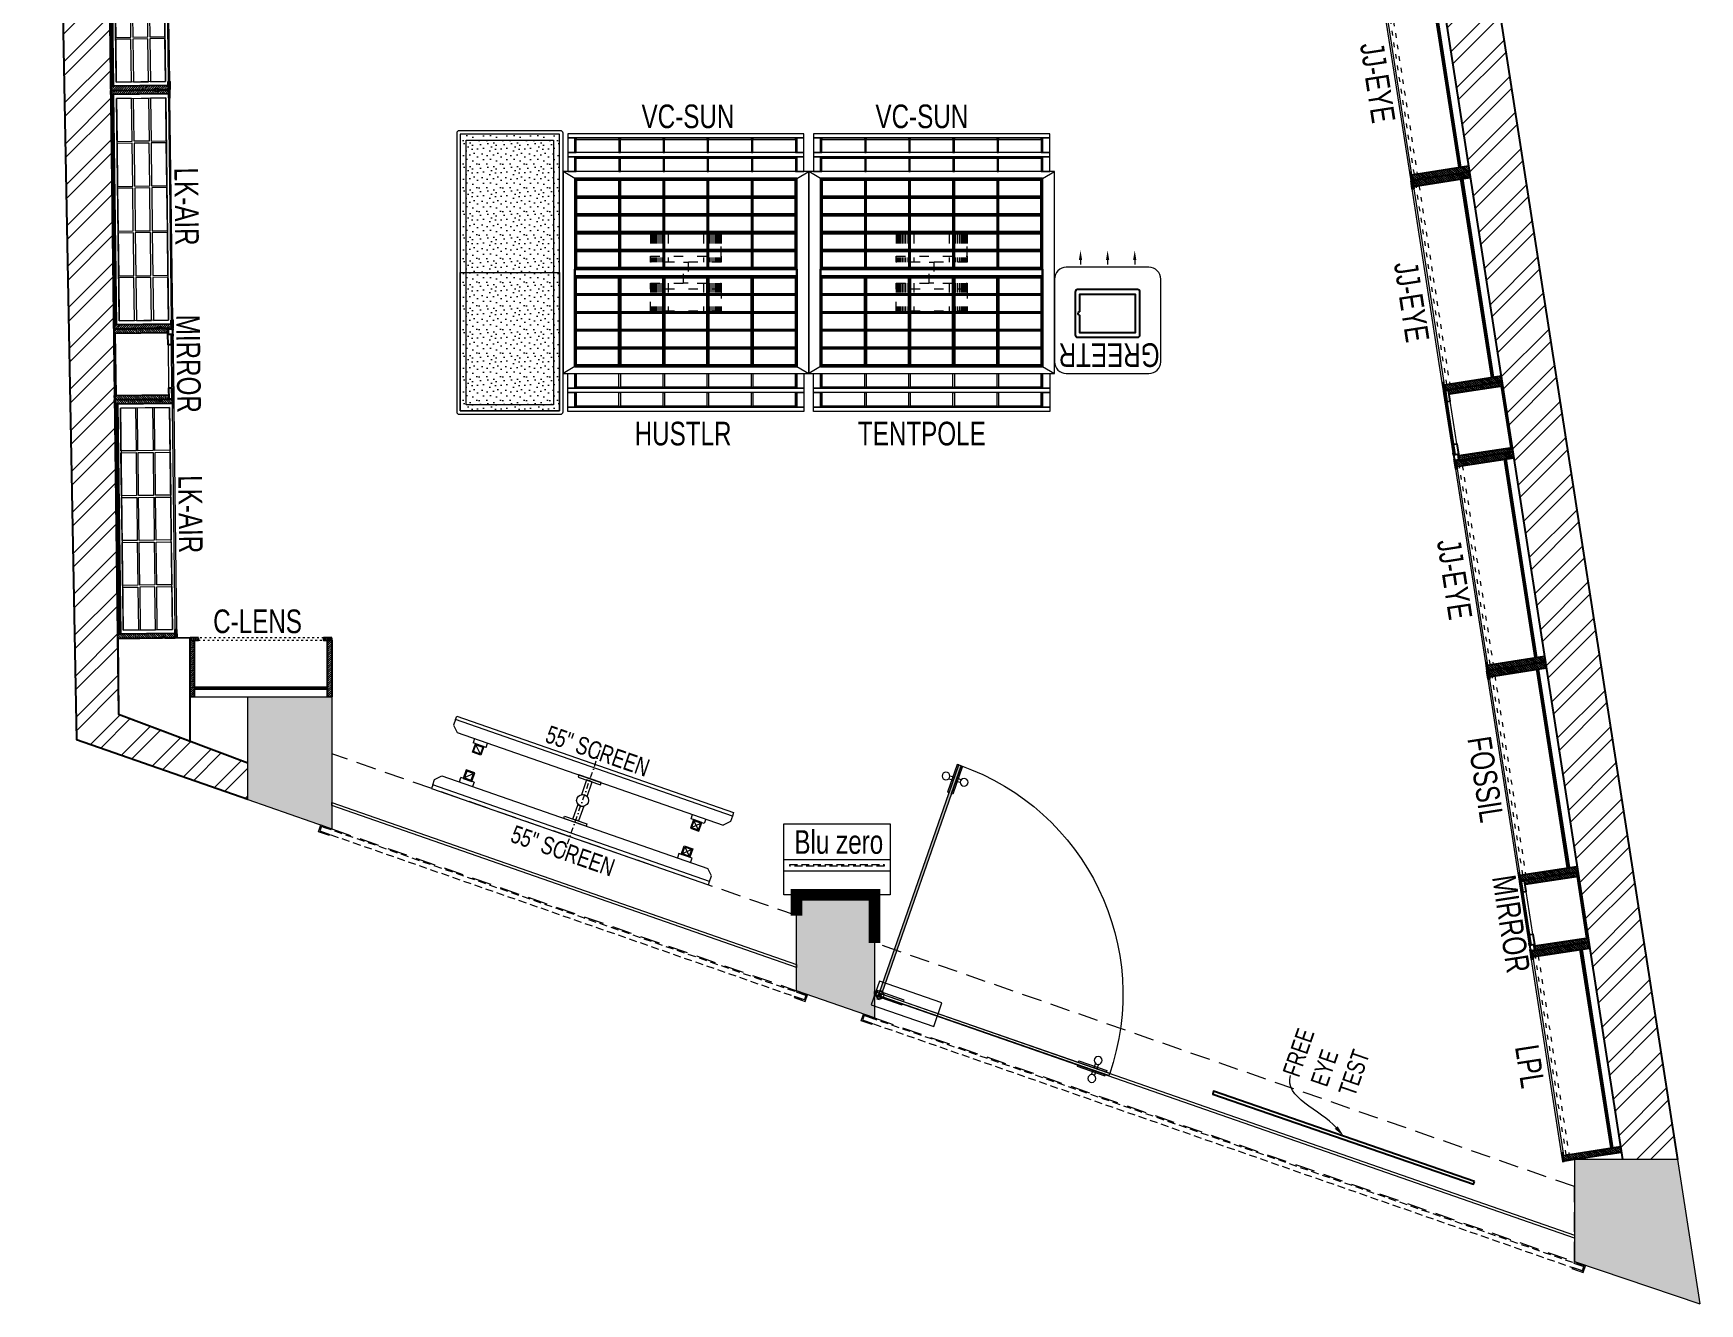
# Model space of a CAD drawing. Header units: feet. Extents: x 8707029 to 8714082, y -5938855 to -5926754.
# Drawn here: x 8707029 to 8714082, y -5938855 to -5933479 of the extents above; entities that cross this region are included whole.
import ezdxf
from ezdxf import colors
from ezdxf.entities.mleader import LeaderData, LeaderLine
from ezdxf.math import Vec2, Vec3

# ---------------------------------------------------------------- set-up
doc = ezdxf.new("R2010")
doc.units = ezdxf.units.FT
doc.header["$LTSCALE"] = 33
doc.header["$MEASUREMENT"] = 0
for name, pattern in [('ACAD_ISO03W100', [30, 12, -18]), ('D10_DASHED', [0.75, 0.5, -0.25]), ('DASHDOT2', [0.5, 0.25, -0.125, 0, -0.125]), ('HIDDEN', [9.525, 6.35, -3.175]), ('HIDDEN2', [4.7625, 3.175, -1.5875]), ('HIDDENX2', [0.75, 0.5, -0.25])]:
    doc.linetypes.add(name, pattern=pattern)
for name, color, linetype, lineweight in [('A-COL', 243, 'Continuous', 9), ('A-Glazing', 4, 'Continuous', 20), ('A-shutter', 8, 'Continuous', 18), ('beam', 90, 'Continuous', 9), ('column hatch', 5, 'Continuous', 0), ('Glazing', 141, 'Continuous', 15), ('HIDDEN LINE', 177, 'Continuous', 0), ('LENS-DIM', 252, 'Continuous', 5), ('LENS-FURNITURE', 13, 'Continuous', 9), ('LENS-HATCH', 251, 'Continuous', 5), ('LENS-PARTITION', 21, 'Continuous', 25), ('LENS-TEXT', 31, 'Continuous', 5), ('LENS_TEXT', 31, 'Continuous', 5), ('LK-EQPMT', 3, 'Continuous', 18), ('LK-FF&E FLOOR', 1, 'Continuous', 9), ('LK-FF&E WALL', 1, 'Continuous', 9), ('LK-IT', 3, 'Continuous', 18), ('LK-MIRROR', 133, 'Continuous', 13), ('LN-ELEVATION-1', 81, 'Continuous', 25), ('LN-ELEVATION-2', 103, 'Continuous', 20), ('LN-ELEVATION-3', 125, 'Continuous', 18), ('LN-ELEVATION-4', 145, 'Continuous', 13), ('LN-ELEVATION-5', 167, 'Continuous', 5), ('LN-HATCH', 251, 'Continuous', 0), ('PLANO-TXT', 252, 'Continuous', 5), ('rolling shutter', 1, 'Continuous', 5)]:
    doc.layers.add(name, color=color, linetype=linetype, lineweight=lineweight)
doc.layers.add('A-WALL', color=1, linetype='Continuous')
doc.styles.add('LK TXT', font='GILC____.TTF', dxfattribs={"height": 100})
doc.styles.get("Standard").update_dxf_attribs({"font": 'GILC____.TTF'})
pattern_1 = [(45, (7858558.917, 3503823.203), (-4.4901280605, 4.4901280605), [])]
pattern_2 = [(45, (3990327.2935, 1709214.6916), (-4.4901280605, 4.4901280605), [])]
pattern_3 = [(225, (-9876981.5, 5276021.07), (88.2999593, -88.2999593), []), (225, (-9877040.37, 5276021.07), (88.2999593, -88.2999593), [])]
pattern_4 = [(45, (4208834.247, 1706614.74), (-4.4901280605, 4.4901280605), [])]
pattern_5 = [(45, (4209134.247, 1706614.74), (-4.4901280605, 4.4901280605), [])]

# ---------------------------------------------------------------- blocks, each defined once
blk = doc.blocks.new('2 seater bench')
at = {"layer": 'LENS-HATCH', "lineweight": 0}
h = blk.add_hatch(dxfattribs=at)
h.set_pattern_fill('STIP1', color=177, scale=100, angle=270, pattern_type=2)
h.set_pattern_definition([(270, (6617251.08, -170421.61), (100, -2e-13), [0, -100]), (270, (6617235.08, -170433.61), (100, -2e-13), [0, -100]), (270, (6617211.08, -170428.61), (100, -2e-13), [0, -100]), (270, (6617188.08, -170463.61), (100, -2e-13), [0, -100]), (270, (6617224.08, -170460.61), (100, -2e-13), [0, -100]), (270, (6617248.08, -170487.61), (100, -2e-13), [0, -100]), (270, (6617255.08, -170452.61), (100, -2e-13), [0, -100]), (270, (6617214.08, -170494.61), (100, -2e-13), [0, -100]), (270, (6617182.08, -170489.61), (100, -2e-13), [0, -100]), (270, (6617167.08, -170415.61), (100, -2e-13), [0, -100]), (270, (6617187.08, -170433.61), (100, -2e-13), [0, -100]), (270, (6617168.08, -170447.61), (100, -2e-13), [0, -100]), (270, (6617232.08, -170508.61), (100, -2e-13), [0, -100]), (270, (6617207.08, -170476.61), (100, -2e-13), [0, -100]), (270, (6617240.08, -170468.61), (100, -2e-13), [0, -100]), (270, (6617231.08, -170485.61), (100, -2e-13), [0, -100]), (270, (6617204.08, -170449.61), (100, -2e-13), [0, -100]), (270, (6617258.08, -170477.61), (100, -2e-13), [0, -100]), (270, (6617199.08, -170508.61), (100, -2e-13), [0, -100]), (270, (6617169.08, -170505.61), (100, -2e-13), [0, -100])])
h.paths.add_polyline_path([(585, 210), (0, 210), (0, -210), (585, -210)])
h.paths.add_polyline_path([(0, 245), (0, -210)])
h.paths.add_polyline_path([(-585, 210), (0, 210), (0, -210), (-585, -210)])
at = {"layer": 'LN-ELEVATION-2', "ltscale": 0.5}
for points in [[(-585, 210), (0, 210), (0, -210), (-585, -210)], [(585, 210), (0, 210), (0, -210), (585, -210)]]:
    blk.add_lwpolyline(points, close=True, dxfattribs=at)
at = {"layer": 'LN-ELEVATION-5', "ltscale": 0.5}
blk.add_lwpolyline([(590, 225), (-590, 225, 0.414214), (-600, 215), (-600, -215, 0.414214), (-590, -225), (590, -225, 0.414214), (600, -215), (600, 215, 0.414214)], format="xyb", close=True, dxfattribs=at)
blk.add_lwpolyline([(585, 210), (-585, 210), (-585, -210), (585, -210)], close=True, dxfattribs=at)
at = {"layer": 'LN-ELEVATION-5', "linetype": 'HIDDEN2', "ltscale": 11}
blk.add_lwpolyline([(-560, 185), (560, 185), (560, -185), (-560, -185)], close=True, dxfattribs=at)
blk = doc.blocks.new('VC HD 1010')
at = {"layer": 'LN-HATCH', "ltscale": 0.5}
h = blk.add_hatch(dxfattribs=at)
h.set_pattern_fill('ANSI31', color=256, scale=2)
h.set_pattern_definition([(45, (3761554.586, 1795022.936), (-4.490128061, 4.490128061), [])])
h.paths.add_polyline_path([(-505.2, 24), (-505.2, -166), (-499.2, -166), (-499.2, -176), (-505.2, -176), (-505.2, -220), (-487.2, -220), (-487.2, 24)])
h = blk.add_hatch(dxfattribs=at)
h.set_pattern_fill('ANSI31', color=256, scale=2)
h.set_pattern_definition(pattern_1)
h.paths.add_polyline_path([(504.8, 24), (504.8, -166), (498.8, -166), (498.8, -176), (504.8, -176), (504.8, -220), (486.8, -220), (486.8, 24)])
h = blk.add_hatch(dxfattribs=at)
h.set_pattern_fill('ANSI31', color=256, scale=2)
h.set_pattern_definition([(45, (7858741.917, 3503823.203), (-4.4901280605, 4.4901280605), [])])
h.paths.add_polyline_path([(-470.2, -220), (-470.2, -226), (-505.2, -226), (-505.2, -220)])
h = blk.add_hatch(dxfattribs=at)
h.set_pattern_fill('ANSI31', color=256, scale=2)
h.set_pattern_definition(pattern_1)
h.paths.add_polyline_path([(476.8, -220), (476.8, -226), (511.8, -226), (511.8, -220)])
at = {"layer": 'LN-ELEVATION-1', "ltscale": 0.5}
for points in [[(-505.2, 24), (-505.2, -166), (-499.2, -166), (-499.2, -176), (-505.2, -176), (-505.2, -220), (-487.2, -220), (-487.2, 24)], [(486.8, 12), (-487.2, 12), (-487.2, 18), (486.8, 18)], [(504.8, 24), (504.8, -166), (498.8, -166), (498.8, -176), (504.8, -176), (504.8, -220), (486.8, -220), (486.8, 24)], [(-470.2, -220), (-470.2, -226), (-505.2, -226), (-505.2, -220)], [(469.8, -220), (469.8, -226), (504.8, -226), (504.8, -220)]]:
    blk.add_lwpolyline(points, close=True, dxfattribs=at)
at = {"layer": 'LN-ELEVATION-2', "ltscale": 0.5}
blk.add_lwpolyline([(470.2, 0), (-470.2, 0), (-470.2, -208), (470.2, -208)], close=True, dxfattribs=at)
at = {"layer": 'LN-ELEVATION-3', "ltscale": 0.5}
for p, q in [((-487.2, 24), (486.8, 24)), ((-470.2, -220), (469.8, -220)), ((469.8, -226), (-470.2, -226))]:
    blk.add_line(p, q, dxfattribs=at)
for points in [[(-470.2, 0), (-288.5, 0), (-288.5, -64), (-470.2, -64)], [(-280.5, 0), (-98.8, 0), (-98.8, -64), (-280.5, -64)], [(-90.8, 0), (90.8, 0), (90.8, -64), (-90.8, -64)], [(98.8, 0), (280.5, 0), (280.5, -64), (98.8, -64)], [(288.5, 0), (470.2, 0), (470.2, -64), (288.5, -64)], [(-470.2, -136), (-288.5, -136), (-288.5, -72), (-470.2, -72)], [(-280.5, -72), (-98.8, -72), (-98.8, -136), (-280.5, -136)], [(-90.8, -72), (90.8, -72), (90.8, -136), (-90.8, -136)], [(98.8, -72), (280.5, -72), (280.5, -136), (98.8, -136)], [(288.5, -72), (470.2, -72), (470.2, -136), (288.5, -136)], [(-470.2, -144), (-288.5, -144), (-288.5, -208), (-470.2, -208)], [(-280.5, -144), (-98.8, -144), (-98.8, -208), (-280.5, -208)], [(-90.8, -144), (90.8, -144), (90.8, -208), (-90.8, -208)], [(98.8, -144), (280.5, -144), (280.5, -208), (98.8, -208)], [(288.5, -144), (470.2, -144), (470.2, -208), (288.5, -208)]]:
    blk.add_lwpolyline(points, close=True, dxfattribs=at)
blk = doc.blocks.new('CLENS 600')
at = {"layer": 'LN-HATCH', "ltscale": 0.5}
h = blk.add_hatch(dxfattribs=at)
h.set_pattern_fill('ANSI31', color=256, scale=2)
h.set_pattern_definition(pattern_2)
h.paths.add_polyline_path([(-600, 0), (-582, 0), (-582, -240), (-600, -240)])
h = blk.add_hatch(dxfattribs=at)
h.set_pattern_fill('ANSI31', color=256, scale=2)
h.set_pattern_definition([(45, (3975657.573, 1709214.6916), (-4.490128061, 4.490128061), [])])
h.paths.add_polyline_path([(-18, 0), (0, 0), (0, -240), (-18, -240)])
h = blk.add_hatch(dxfattribs=at)
h.set_pattern_fill('ANSI31', color=256, scale=2)
h.set_pattern_definition([(45, (3990252.2935, 1709214.6916), (-4.4901280605, 4.4901280605), [])])
h.paths.add_polyline_path([(-582, -40), (-18, -40), (-18, -34), (-582, -34)])
h = blk.add_hatch(dxfattribs=at)
h.set_pattern_fill('ANSI31', color=256, scale=2)
h.set_pattern_definition(pattern_2)
h.paths.add_polyline_path([(-600, -250), (-565, -250), (-565, -240), (-600, -240)])
h = blk.add_hatch(dxfattribs=at)
h.set_pattern_fill('ANSI31', color=256, scale=2)
h.set_pattern_definition([(45, (3990177.2935, 1709214.6916), (-4.4901280605, 4.4901280605), [])])
h.paths.add_polyline_path([(-35, -250), (0, -250), (0, -240), (-35, -240)])
at = {"layer": 'HIDDEN LINE', "linetype": 'ACAD_ISO03W100', "ltscale": 0.02}
for p, q in [((-35, -240), (-565, -240)), ((-565, -250), (-35, -250))]:
    blk.add_line(p, q, dxfattribs=at)
at = {"layer": 'LN-ELEVATION-1', "ltscale": 0.5}
for points in [[(-600, 0), (-582, 0), (-582, -240), (-600, -240)], [(-18, 0), (0, 0), (0, -240), (-18, -240)], [(-582, -40), (-18, -40), (-18, -34), (-582, -34)], [(-600, -250), (-565, -250), (-565, -240), (-600, -240)], [(-35, -250), (0, -250), (0, -240), (-35, -240)]]:
    blk.add_lwpolyline(points, close=True, dxfattribs=at)
at = {"layer": 'LN-ELEVATION-4'}
blk.add_line((-18, 0), (-582, 0), dxfattribs=at)
blk = doc.blocks.new('*U42')
at = {"layer": 'A-shutter', "color": 5, "ltscale": 10}
for points in [[(41038450.5, -1561539.2), (41038450.5, -1561544.2), (41038405.5, -1561544.2), (41038405.5, -1561564.2), (41038450.5, -1561564.2), (41038450.5, -1561569.2), (41038400.5, -1561569.2), (41038400.5, -1561539.2)], [(41040533, -1561539.2), (41040533, -1561544.2), (41040578, -1561544.2), (41040578, -1561564.2), (41040533, -1561564.2), (41040533, -1561569.2), (41040583, -1561569.2), (41040583, -1561539.2)]]:
    blk.add_lwpolyline(points, close=True, dxfattribs=at)
at = {"layer": 'A-shutter', "color": 5, "linetype": 'HIDDENX2', "ltscale": 2}
blk.add_lwpolyline([(41038405.5, -1561544.2), (41038405.5, -1561564.2), (41040578, -1561564.2), (41040578, -1561544.2)], close=True, dxfattribs=at)
blk = doc.blocks.new('*U43')
at = {"layer": 'A-shutter', "color": 5, "ltscale": 10}
for points in [[(41038450.5, -1561539.2), (41038450.5, -1561544.2), (41038405.5, -1561544.2), (41038405.5, -1561564.2), (41038450.5, -1561564.2), (41038450.5, -1561569.2), (41038400.5, -1561569.2), (41038400.5, -1561539.2)], [(41041587, -1561539.2), (41041587, -1561544.2), (41041632, -1561544.2), (41041632, -1561564.2), (41041587, -1561564.2), (41041587, -1561569.2), (41041637, -1561569.2), (41041637, -1561539.2)]]:
    blk.add_lwpolyline(points, close=True, dxfattribs=at)
at = {"layer": 'A-shutter', "color": 5, "linetype": 'HIDDENX2', "ltscale": 2}
blk.add_lwpolyline([(41038405.5, -1561544.2), (41038405.5, -1561564.2), (41041632, -1561564.2), (41041632, -1561544.2)], close=True, dxfattribs=at)
blk = doc.blocks.new('A$C5bd2d32c')
at = {"layer": 'column hatch'}
h = blk.add_hatch(color=8, dxfattribs=at)
h.dxf.hatch_style = 1
h.paths.add_polyline_path([(5306.8, -7955.3), (4976.6, -7955.3), (4976.6, -8361.7), (5306.8, -8476)])
h.paths.add_polyline_path([(8704.7, -9075.9), (8268.8, -9075.9), (8268.8, -9507.7), (8799.1, -9685.6)])
h.paths.add_polyline_path([(3009.9, -7117.2), (2654.3, -7117.2), (2654.3, -7552.1), (3009.9, -7676)])
h.paths.add_polyline_path([(2919.7, -2944.6), (2577.8, -2944.6), (2585.5, -3434.3), (2928.8, -3434.3)])
h.paths.add_polyline_path([(5041.5, -2944.6), (4699.6, -2944.6), (4707.3, -3434.3), (5050.6, -3434.3)])
h.paths.add_polyline_path([(7746.6, -2887), (7318.5, -2953.3), (7392.3, -3430.2), (7820.4, -3363.9)])
h.paths.add_polyline_path([(7147.1, 984.7), (6757.4, 959.9), (6788, 478.3), (7221.3, 505.8)])
h.paths.add_polyline_path([(2842.1, 966.4), (2511.9, 966.4), (2511.9, 509.2), (2842.1, 509.2)])
at = {"layer": 'LN-HATCH'}
h = blk.add_hatch(dxfattribs=at)
h.set_pattern_fill('ANSI32', color=256, scale=333, angle=180)
h.set_pattern_definition(pattern_3)
h.paths.add_polyline_path([(6883.1, 2415.4), (1746.6, 2415.4), (1929.6, -7299.7), (2654.3, -7552.1), (2654.3, -7396.6), (2107.5, -7190.8), (2007.2, 788.6), (1980.9, 2185.4), (6883.1, 2185.4)])
h = blk.add_hatch(dxfattribs=at)
h.set_pattern_fill('ANSI32', color=256, scale=333, angle=180)
h.set_pattern_definition(pattern_3)
h.paths.add_polyline_path([(7820.4, -3363.9), (7593.1, -3399.1), (8472, -9075.9), (8704.7, -9075.9)])
h.paths.add_polyline_path([(7627, -2114.8), (7396.5, -2129.4), (7519.3, -2922.2), (7746.6, -2887)])
h.paths.add_polyline_path([(7115.7, -315.6), (7346.2, -300.9), (7221.3, 505.8), (6990.8, 491.1)])
at = {"layer": 'A-COL'}
for p, q in [((2654.3, -7552.1), (2654.3, -7117.2)), ((2654.3, -7117.2), (3009.9, -7117.2)), ((3009.9, -7117.2), (3009.9, -7676)), ((2654.3, -7552.1), (3009.9, -7676)), ((4976.6, -8361.7), (4976.6, -7955.3)), ((4976.6, -7955.3), (5306.8, -7955.3)), ((5306.8, -7955.3), (5306.8, -8476)), ((5306.8, -8476), (4976.6, -8361.7)), ((8704.7, -9075.9), (8268.8, -9075.9)), ((8268.8, -9075.9), (8268.8, -9507.7)), ((8704.7, -9075.9), (8799.1, -9685.6)), ((8268.8, -9507.7), (8799.1, -9685.6))]:
    blk.add_line(p, q, dxfattribs=at)
at = {"layer": 'A-Glazing'}
for points in [[(3009.9, -7563.7), (4976.6, -8249.5), (4976.6, -8262.2), (3009.9, -7576.4)], [(5306.8, -8363.7), (8269, -9395.5), (8269, -9408.2), (5306.8, -8376.4)]]:
    blk.add_lwpolyline(points, close=True, dxfattribs=at)
at = {"layer": 'A-WALL'}
for p, q in [((1746.6, 2415.4), (1929.6, -7299.7)), ((2007.2, 788.6), (2107.5, -7190.8)), ((7820.4, -3363.9), (8704.7, -9075.9)), ((7593.1, -3399.1), (8472, -9075.9)), ((2107.5, -7190.8), (2654.3, -7396.6)), ((2654.3, -7552.1), (1929.6, -7299.7))]:
    blk.add_line(p, q, dxfattribs=at)
at = {"layer": 'beam', "linetype": 'HIDDEN', "ltscale": 0.4}
for points in [[(3009.9, -7358.3), (3009.9, -7676), (4976.6, -8361), (4976.6, -8043.3)], [(5306.8, -8158.3), (5306.8, -8476), (8268.8, -9507.7), (8268.8, -9190)]]:
    blk.add_lwpolyline(points, close=True, dxfattribs=at)
at = {"layer": 'rolling shutter', "rotation": 340.7774372772758}
for name, p in [('*U42', (-38233296.4, 14978240.7)), ('*U43', (-38230999.5, 14977440.7))]:
    blk.add_blockref(name, p, dxfattribs=at)
blk = doc.blocks.new('MIRROR')
at = {"layer": 'LN-HATCH', "ltscale": 0.5}
h = blk.add_hatch(dxfattribs=at)
h.set_pattern_fill('ANSI31', color=256, scale=2)
h.set_pattern_definition([(45, (4060433.7416, 1708720.787), (-4.4901280605, 4.4901280605), [])])
h.paths.add_polyline_path([(212.9, 101.3), (230.9, 101.3), (230.9, -127.7), (212.9, -127.7)])
h.paths.add_polyline_path([(230.9, 95.3), (494.9, 95.3), (494.9, 101.3), (230.9, 101.3)])
h.paths.add_polyline_path([(512.9, 101.3), (494.9, 101.3), (494.9, -127.7), (512.9, -127.7)])
at = {"layer": 'Defpoints'}
blk.add_lwpolyline([(512.9, 101.3), (212.9, 101.3), (212.9, -148.7), (512.9, -148.7)], close=True, dxfattribs=at)
at = {"layer": 'LN-ELEVATION-1'}
for points in [[(212.9, 101.3), (230.9, 101.3), (230.9, -127.7), (212.9, -127.7)], [(230.9, 95.3), (494.9, 95.3), (494.9, 101.3), (230.9, 101.3)], [(512.9, 101.3), (494.9, 101.3), (494.9, -127.7), (512.9, -127.7)], [(259.9, -141.7), (259.9, -127.7), (214.9, -127.7), (214.9, -148.7), (223.9, -148.7), (223.9, -147.2), (216.4, -147.2), (216.4, -141.7)], [(442.9, -141.7), (442.9, -127.7), (487.9, -127.7), (487.9, -148.7), (478.9, -148.7), (478.9, -147.2), (486.4, -147.2), (486.4, -141.7)], [(504.9, -148.7), (504.9, -147.2), (509.4, -147.2), (509.4, -129.2), (487.9, -129.2), (487.9, -127.7), (510.9, -127.7), (510.9, -148.7)]]:
    blk.add_lwpolyline(points, close=True, dxfattribs=at)
at = {"layer": 'LN-ELEVATION-2'}
blk.add_lwpolyline([(259.9, -141.7), (442.9, -141.7), (442.9, -127.7), (259.9, -127.7)], close=True, dxfattribs=at)
at = {"layer": 'LN-ELEVATION-2', "color": 4, "lineweight": 0}
blk.add_lwpolyline([(216.4, -141.7), (486.4, -141.7), (486.4, -147.2), (216.4, -147.2)], close=True, dxfattribs=at)
at = {"layer": 'LN-ELEVATION-4', "ltscale": 0.5}
blk.add_line((478.9, -148.7), (223.9, -148.7), dxfattribs=at)
blk = doc.blocks.new('JJ SH 900')
at = {"layer": 'LN-HATCH', "ltscale": 0.5}
h = blk.add_hatch(dxfattribs=at)
h.set_pattern_fill('ANSI31', color=256, scale=50)
h.paths.add_polyline_path([(-911.8, 0), (-911.8, -190), (-905.8, -190), (-905.8, -200), (-911.8, -200), (-911.8, -244), (-886.8, -244), (-886.8, 0)])
h = blk.add_hatch(dxfattribs=at)
h.set_pattern_fill('ANSI31', color=256, scale=2)
h.set_pattern_definition(pattern_4)
h.paths.add_polyline_path([(-11.8, 0), (-11.8, -190), (-17.8, -190), (-17.8, -200), (-11.8, -200), (-11.8, -244), (-36.8, -244), (-36.8, 0)])
h = blk.add_hatch(dxfattribs=at)
h.set_pattern_fill('ANSI31', color=256, scale=2)
h.set_pattern_definition(pattern_5)
h.paths.add_polyline_path([(-36.8, -40), (-886.8, -40), (-886.8, -34), (-36.8, -34)])
h = blk.add_hatch(dxfattribs=at)
h.set_pattern_fill('ANSI31', color=256, scale=2)
h.set_pattern_definition(pattern_5)
h.paths.add_polyline_path([(-876.8, -244), (-876.8, -250), (-911.8, -250), (-911.8, -244)])
h = blk.add_hatch(dxfattribs=at)
h.set_pattern_fill('ANSI31', color=256, scale=2)
h.set_pattern_definition(pattern_4)
h.paths.add_polyline_path([(-46.8, -244), (-46.8, -250), (-11.8, -250), (-11.8, -244)])
at = {"layer": 'LN-ELEVATION-1', "ltscale": 0.5}
for points in [[(-911.8, 0), (-911.8, -190), (-905.8, -190), (-905.8, -200), (-911.8, -200), (-911.8, -244), (-886.8, -244), (-886.8, 0)], [(-11.8, 0), (-11.8, -190), (-17.8, -190), (-17.8, -200), (-11.8, -200), (-11.8, -244), (-36.8, -244), (-36.8, 0)], [(-36.8, -40), (-886.8, -40), (-886.8, -34), (-36.8, -34)], [(-876.8, -244), (-876.8, -250), (-911.8, -250), (-911.8, -244)], [(-46.8, -244), (-46.8, -250), (-11.8, -250), (-11.8, -244)]]:
    blk.add_lwpolyline(points, close=True, dxfattribs=at)
at = {"layer": 'LN-ELEVATION-3', "ltscale": 0.5}
for p, q in [((-886.8, 0), (-36.8, 0)), ((-876.8, -244), (-46.8, -244)), ((-46.8, -250), (-876.8, -250))]:
    blk.add_line(p, q, dxfattribs=at)
at = {"layer": 'LN-ELEVATION-4', "linetype": 'ACAD_ISO03W100', "ltscale": 0.05}
blk.add_lwpolyline([(-886.8, -220), (-36.8, -220), (-36.8, -232), (-886.8, -232)], close=True, dxfattribs=at)
blk = doc.blocks.new('Entrance Door')
at = {"layer": 'Glazing', "ltscale": 111}
blk.add_hatch(color=256, dxfattribs=at).paths.add_polyline_path([(18, -34.8), (18, -1235), (30, -1235), (30, -34.8)])
at = {"layer": 'Glazing'}
for p, q in [((30, -54.2), (18, -66.2)), ((1117.8, -31.3), (1117.8, -54.3)), ((1117.8, -89.2), (1117.8, -66.3)), ((1132.8, -31.3), (1132.8, -54.3)), ((1132.8, -89.2), (1132.8, -66.3))]:
    blk.add_line(p, q, dxfattribs=at)
at = {"layer": 'Glazing', "ltscale": 44}
for p, q in [((-4.9, -1156.3), (18, -1156.3)), ((-4.9, -1171.3), (18, -1171.3)), ((52.9, -1156.3), (30, -1156.3)), ((52.9, -1171.3), (30, -1171.3))]:
    blk.add_line(p, q, dxfattribs=at)
at = {"layer": 'Glazing'}
for points in [[(320, -120.5), (0, -120.5), (0, 0), (320, 0)], [(0, -54.2), (142.5, -54.2), (142.5, -46.8), (0, -46.8)], [(0, -66.2), (142.5, -66.2), (142.5, -73.7), (0, -73.7)], [(1180.8, -54.3), (1038.3, -54.3), (1038.3, -46.8), (1180.8, -46.8)], [(1180.8, -66.3), (1038.3, -66.3), (1038.3, -73.8), (1180.8, -73.8)]]:
    blk.add_lwpolyline(points, close=True, dxfattribs=at)
at = {"layer": 'Glazing', "ltscale": 222}
blk.add_lwpolyline([(-1.5, -66.2), (1198.8, -66.2), (1198.8, -54.2), (-1.5, -54.2)], close=True, dxfattribs=at)
at = {"layer": 'Glazing', "ltscale": 111}
blk.add_lwpolyline([(18, -34.8), (18, -1235), (30, -1235), (30, -34.8)], close=True, dxfattribs=at)
at = {"layer": 'Glazing', "ltscale": 44}
for points in [[(18, -1092.5), (18, -1235), (10.5, -1235), (10.5, -1092.5)], [(30, -1092.5), (30, -1235), (37.5, -1235), (37.5, -1092.5)]]:
    blk.add_lwpolyline(points, close=True, dxfattribs=at)
at = {"layer": 'Glazing'}
for centre, radius in [((1125.3, -13.9), 19), ((24, -58.7), 19.8), ((1125.3, -106.6), 19)]:
    blk.add_circle(centre, radius, dxfattribs=at)
at = {"layer": 'Glazing', "ltscale": 44}
for centre in [(-22.4, -1163.8), (70.4, -1163.8)]:
    blk.add_circle(centre, 19, dxfattribs=at)
at = {"layer": 'Glazing', "ltscale": 222}
blk.add_arc((24, -60.2), 1174.8, 270, 359.99955, dxfattribs=at)
blk = doc.blocks.new('ffgd')
at = {"layer": 'LN-ELEVATION-4', "linetype": 'ACAD_ISO03W100', "ltscale": 0.1}
blk.add_lwpolyline([(0, 47.3), (0, -41.5), (-20, -41.5), (-20, 47.3)], close=True, dxfattribs=at)
at = {"layer": 'LN-ELEVATION-5', "linetype": 'ACAD_ISO03W100', "ltscale": 0.1}
for p, q in [((-159.9, 165.7), (-159.9, 47.3)), ((-159.7, 165.7), (-159.7, 47.3)), ((-159.4, 165.7), (-159.4, 47.3)), ((-159, 165.7), (-159, 47.3)), ((-158.5, 165.7), (-158.5, 47.3)), ((-157.9, 165.7), (-157.9, 47.3)), ((-157.1, 165.7), (-157.1, 47.3)), ((-156.1, 165.7), (-156.1, 47.3)), ((-154.1, 165.7), (-154.1, 47.3)), ((-151.1, 165.7), (-151.1, 47.3)), ((-146.1, 165.7), (-146.1, 47.3)), ((-141.1, 165.7), (-141.1, 47.3)), ((-135.1, 165.7), (-135.1, 47.3)), ((-128.1, 165.7), (-128.1, 47.3)), ((-120.1, 165.7), (-120.1, 47.3)), ((-111.1, 165.7), (-111.1, 47.3)), ((-102.1, 165.7), (-102.1, 47.3)), ((-85, 165.7), (-85, 47.3)), ((65, 165.7), (65, 47.3)), ((82.1, 165.7), (82.1, 47.3)), ((91.1, 165.7), (91.1, 47.3)), ((100.1, 165.7), (100.1, 47.3)), ((108.1, 165.7), (108.1, 47.3)), ((115.1, 165.7), (115.1, 47.3)), ((121.1, 165.7), (121.1, 47.3)), ((126.1, 165.7), (126.1, 47.3)), ((131.1, 165.7), (131.1, 47.3)), ((134.1, 165.7), (134.1, 47.3)), ((136.1, 165.7), (136.1, 47.3)), ((137.1, 165.7), (137.1, 47.3)), ((137.9, 165.7), (137.9, 47.3)), ((138.5, 165.7), (138.5, 47.3)), ((139, 165.7), (139, 47.3)), ((139.4, 165.7), (139.4, 47.3)), ((139.7, 165.7), (139.7, 47.3)), ((139.9, 165.7), (139.9, 47.3)), ((-159.9, -41.5), (-159.9, -159.9)), ((-159.7, -41.5), (-159.7, -159.9)), ((-159.4, -41.5), (-159.4, -159.9)), ((-159, -41.5), (-159, -159.9)), ((-158.5, -41.5), (-158.5, -159.9)), ((-157.9, -41.5), (-157.9, -159.9)), ((-157.1, -41.5), (-157.1, -159.9)), ((-156.1, -41.5), (-156.1, -159.9)), ((-154.1, -41.5), (-154.1, -159.9)), ((-151.1, -41.5), (-151.1, -159.9)), ((-146.1, -41.5), (-146.1, -159.9)), ((-141.1, -41.5), (-141.1, -159.9)), ((-135.1, -41.5), (-135.1, -159.9)), ((-128.1, -41.5), (-128.1, -159.9)), ((-120.1, -41.5), (-120.1, -159.9)), ((-111.1, -41.5), (-111.1, -159.9)), ((-102.1, -41.5), (-102.1, -159.9)), ((-85, -41.5), (-85, -159.9)), ((65, -41.5), (65, -159.9)), ((82.1, -41.5), (82.1, -159.9)), ((91.1, -41.5), (91.1, -159.9)), ((100.1, -41.5), (100.1, -159.9)), ((108.1, -41.5), (108.1, -159.9)), ((115.1, -41.5), (115.1, -159.9)), ((121.1, -41.5), (121.1, -159.9)), ((126.1, -41.5), (126.1, -159.9)), ((131.1, -41.5), (131.1, -159.9)), ((134.1, -41.5), (134.1, -159.9)), ((136.1, -41.5), (136.1, -159.9)), ((137.1, -41.5), (137.1, -159.9)), ((137.9, -41.5), (137.9, -159.9)), ((138.5, -41.5), (138.5, -159.9)), ((139, -41.5), (139, -159.9)), ((139.4, -41.5), (139.4, -159.9)), ((139.7, -41.5), (139.7, -159.9)), ((139.9, -41.5), (139.9, -159.9))]:
    blk.add_line(p, q, dxfattribs=at)
for points in [[(140, 73), (140, 165.7), (-160, 165.7), (-160, 73)], [(140, -67.1), (140, -159.9), (-160, -159.9), (-160, -67.1)]]:
    blk.add_lwpolyline(points, dxfattribs=at)
for points in [[(140, 73), (140, 47.3), (-160, 47.3), (-160, 73)], [(140, -41.5), (140, -67.1), (-160, -67.1), (-160, -41.5)]]:
    blk.add_lwpolyline(points, close=True, dxfattribs=at)
blk = doc.blocks.new('EURO 1040 x 1175')
at = {"layer": 'LN-ELEVATION-1'}
for points in [[(-470, -327.4), (470, -327.4), (470, 467.6), (-470, 467.6)], [(-470, 85.1), (470, 85.1), (470, 467.6), (-470, 467.6)], [(-283.2, 85.1), (-277.2, 85.1), (-277.2, 467.6), (-283.2, 467.6)], [(-96.4, 85.1), (-90.4, 85.1), (-90.4, 467.6), (-96.4, 467.6)], [(90.4, 85.1), (96.4, 85.1), (96.4, 467.6), (90.4, 467.6)], [(277.2, 85.1), (283.2, 85.1), (283.2, 467.6), (277.2, 467.6)], [(-470, 386.6), (-283.2, 386.6), (-283.2, 392.6), (-470, 392.6)], [(-277.2, 386.6), (-96.4, 386.6), (-96.4, 392.6), (-277.2, 392.6)], [(-90.4, 386.6), (90.4, 386.6), (90.4, 392.6), (-90.4, 392.6)], [(96.4, 386.6), (277.2, 386.6), (277.2, 392.6), (96.4, 392.6)], [(283.2, 386.6), (470, 386.6), (470, 392.6), (283.2, 392.6)], [(-470, 311.2), (-283.2, 311.2), (-283.2, 317.2), (-470, 317.2)], [(-277.2, 311.2), (-96.4, 311.2), (-96.4, 317.2), (-277.2, 317.2)], [(-90.4, 311.2), (90.4, 311.2), (90.4, 317.2), (-90.4, 317.2)], [(96.4, 311.2), (277.2, 311.2), (277.2, 317.2), (96.4, 317.2)], [(283.2, 311.2), (470, 311.2), (470, 317.2), (283.2, 317.2)], [(-470, 235.8), (-283.2, 235.8), (-283.2, 241.8), (-470, 241.8)], [(-277.2, 235.8), (-96.4, 235.8), (-96.4, 241.8), (-277.2, 241.8)], [(-90.4, 235.8), (90.4, 235.8), (90.4, 241.8), (-90.4, 241.8)], [(96.4, 235.8), (277.2, 235.8), (277.2, 241.8), (96.4, 241.8)], [(283.2, 235.8), (470, 235.8), (470, 241.8), (283.2, 241.8)], [(-470, 160.4), (-283.2, 160.4), (-283.2, 166.4), (-470, 166.4)], [(-277.2, 160.4), (-96.4, 160.4), (-96.4, 166.4), (-277.2, 166.4)], [(-90.4, 160.4), (90.4, 160.4), (90.4, 166.4), (-90.4, 166.4)], [(96.4, 160.4), (277.2, 160.4), (277.2, 166.4), (96.4, 166.4)], [(283.2, 160.4), (470, 160.4), (470, 166.4), (283.2, 166.4)], [(-470, 85.1), (470, 85.1), (470, 55.1), (-470, 55.1)], [(-470, 55.1), (470, 55.1), (470, -327.4), (-470, -327.4)], [(-283.2, 55.1), (-277.2, 55.1), (-277.2, -327.4), (-283.2, -327.4)], [(-96.4, 55.1), (-90.4, 55.1), (-90.4, -327.4), (-96.4, -327.4)], [(90.4, 55.1), (96.4, 55.1), (96.4, -327.4), (90.4, -327.4)], [(277.2, 55.1), (283.2, 55.1), (283.2, -327.4), (277.2, -327.4)], [(-470, -20.3), (-283.2, -20.3), (-283.2, -26.3), (-470, -26.3)], [(-277.2, -20.3), (-96.4, -20.3), (-96.4, -26.3), (-277.2, -26.3)], [(-90.4, -20.3), (90.4, -20.3), (90.4, -26.3), (-90.4, -26.3)], [(96.4, -20.3), (277.2, -20.3), (277.2, -26.3), (96.4, -26.3)], [(283.2, -20.3), (470, -20.3), (470, -26.3), (283.2, -26.3)], [(-470, -95.7), (-283.2, -95.7), (-283.2, -101.7), (-470, -101.7)], [(-277.2, -95.7), (-96.4, -95.7), (-96.4, -101.7), (-277.2, -101.7)], [(-90.4, -95.7), (90.4, -95.7), (90.4, -101.7), (-90.4, -101.7)], [(96.4, -95.7), (277.2, -95.7), (277.2, -101.7), (96.4, -101.7)], [(283.2, -95.7), (470, -95.7), (470, -101.7), (283.2, -101.7)], [(-470, -171.1), (-283.2, -171.1), (-283.2, -177.1), (-470, -177.1)], [(-277.2, -171.1), (-96.4, -171.1), (-96.4, -177.1), (-277.2, -177.1)], [(-90.4, -171.1), (90.4, -171.1), (90.4, -177.1), (-90.4, -177.1)], [(96.4, -171.1), (277.2, -171.1), (277.2, -177.1), (96.4, -177.1)], [(283.2, -171.1), (470, -171.1), (470, -177.1), (283.2, -177.1)], [(-470, -246.4), (-283.2, -246.4), (-283.2, -252.4), (-470, -252.4)], [(-277.2, -246.4), (-96.4, -246.4), (-96.4, -252.4), (-277.2, -252.4)], [(-90.4, -246.4), (90.4, -246.4), (90.4, -252.4), (-90.4, -252.4)], [(96.4, -246.4), (277.2, -246.4), (277.2, -252.4), (96.4, -252.4)], [(283.2, -246.4), (470, -246.4), (470, -252.4), (283.2, -252.4)]]:
    blk.add_lwpolyline(points, close=True, dxfattribs=at)
for points in [[(-283.2, 461.6), (-464, 461.6), (-464, 317.2)], [(-96.4, 461.6), (-277.2, 461.6)], [(90.4, 461.6), (-90.4, 461.6)], [(277.2, 461.6), (96.4, 461.6)], [(464, 317.2), (464, 461.6), (283.2, 461.6)], [(-464, 311.2), (-464, 241.8)], [(464, 241.8), (464, 311.2)], [(-464, 235.8), (-464, 166.4)], [(464, 166.4), (464, 235.8)], [(-464, 160.4), (-464, 91.1), (-283.2, 91.1)], [(283.2, 91.1), (464, 91.1), (464, 160.4)], [(-277.2, 91.1), (-96.4, 91.1)], [(-90.4, 91.1), (90.4, 91.1)], [(96.4, 91.1), (277.2, 91.1)], [(-464, -20.3), (-464, 49.1), (-283.2, 49.1)], [(-277.2, 49.1), (-96.4, 49.1)], [(-90.4, 49.1), (90.4, 49.1)], [(96.4, 49.1), (277.2, 49.1)], [(283.2, 49.1), (464, 49.1), (464, -20.3)], [(-464, -95.7), (-464, -26.3)], [(464, -26.3), (464, -95.7)], [(-464, -171.1), (-464, -101.7)], [(464, -101.7), (464, -171.1)], [(-283.2, -321.4), (-464, -321.4), (-464, -177.1)], [(464, -177.1), (464, -321.4), (283.2, -321.4)], [(-96.4, -321.4), (-277.2, -321.4)], [(90.4, -321.4), (-90.4, -321.4)], [(277.2, -321.4), (96.4, -321.4)]]:
    blk.add_lwpolyline(points, dxfattribs=at)
at = {"layer": 'LN-ELEVATION-2'}
blk.add_lwpolyline([(-520, -357.4), (520, -357.4), (520, 497.6), (-520, 497.6)], close=True, dxfattribs=at)
for points in [[(-470, 467.6), (-520, 497.6)], [(470, 467.6), (520, 497.6)], [(-470, -327.4), (-520, -357.4)], [(470, -327.4), (520, -357.4)]]:
    blk.add_lwpolyline(points, dxfattribs=at)
at = {"layer": 'LN-ELEVATION-3'}
for points in [[(-500, 559.6), (500, 559.6), (500, 577.6), (-500, 577.6)], [(-500, 497.6), (-470, 497.6), (-470, 559.6), (-500, 559.6)], [(470, 497.6), (500, 497.6), (500, 559.6), (470, 559.6)], [(-500, -357.4), (-470, -357.4), (-470, -419.4), (-500, -419.4)], [(-500, -419.4), (500, -419.4), (500, -437.4), (-500, -437.4)], [(470, -357.4), (500, -357.4), (500, -419.4), (470, -419.4)]]:
    blk.add_lwpolyline(points, close=True, dxfattribs=at)
at = {"layer": 'LN-ELEVATION-4'}
for points in [[(-500, 639.6), (500, 639.6), (500, 657.6), (-500, 657.6)], [(-500, 577.6), (-470, 577.6), (-470, 639.6), (-500, 639.6)], [(470, 577.6), (500, 577.6), (500, 639.6), (470, 639.6)], [(-470, 497.6), (-464, 497.6), (-464, 559.6), (-470, 559.6)], [(-464, 553.6), (-283.2, 553.6), (-283.2, 559.6), (-464, 559.6)], [(-283.2, 497.6), (-277.2, 497.6), (-277.2, 559.6), (-283.2, 559.6)], [(-277.2, 553.6), (-96.4, 553.6), (-96.4, 559.6), (-277.2, 559.6)], [(-96.4, 497.6), (-90.4, 497.6), (-90.4, 559.6), (-96.4, 559.6)], [(-90.4, 553.6), (90.4, 553.6), (90.4, 559.6), (-90.4, 559.6)], [(90.4, 497.6), (96.4, 497.6), (96.4, 559.6), (90.4, 559.6)], [(96.4, 553.6), (277.2, 553.6), (277.2, 559.6), (96.4, 559.6)], [(277.2, 497.6), (283.2, 497.6), (283.2, 559.6), (277.2, 559.6)], [(283.2, 553.6), (464, 553.6), (464, 559.6), (283.2, 559.6)], [(464, 497.6), (470, 497.6), (470, 559.6), (464, 559.6)], [(-470, -357.4), (-464, -357.4), (-464, -419.4), (-470, -419.4)], [(-464, -413.4), (-283.2, -413.4), (-283.2, -419.4), (-464, -419.4)], [(-283.2, -357.4), (-277.2, -357.4), (-277.2, -419.4), (-283.2, -419.4)], [(-277.2, -413.4), (-96.4, -413.4), (-96.4, -419.4), (-277.2, -419.4)], [(-96.4, -357.4), (-90.4, -357.4), (-90.4, -419.4), (-96.4, -419.4)], [(-90.4, -413.4), (90.4, -413.4), (90.4, -419.4), (-90.4, -419.4)], [(90.4, -357.4), (96.4, -357.4), (96.4, -419.4), (90.4, -419.4)], [(96.4, -413.4), (277.2, -413.4), (277.2, -419.4), (96.4, -419.4)], [(277.2, -357.4), (283.2, -357.4), (283.2, -419.4), (277.2, -419.4)], [(283.2, -413.4), (464, -413.4), (464, -419.4), (283.2, -419.4)], [(464, -357.4), (470, -357.4), (470, -419.4), (464, -419.4)], [(-500, -437.4), (-470, -437.4), (-470, -499.4), (-500, -499.4)], [(470, -437.4), (500, -437.4), (500, -499.4), (470, -499.4)], [(-500, -499.4), (500, -499.4), (500, -517.4), (-500, -517.4)]]:
    blk.add_lwpolyline(points, close=True, dxfattribs=at)
at = {"layer": 'LN-ELEVATION-5'}
for points in [[(-470, 577.6), (-464, 577.6), (-464, 639.6), (-470, 639.6)], [(-464, 633.6), (-283.2, 633.6), (-283.2, 639.6), (-464, 639.6)], [(-283.2, 577.6), (-277.2, 577.6), (-277.2, 639.6), (-283.2, 639.6)], [(-277.2, 633.6), (-96.4, 633.6), (-96.4, 639.6), (-277.2, 639.6)], [(-96.4, 577.6), (-90.4, 577.6), (-90.4, 639.6), (-96.4, 639.6)], [(-90.4, 633.6), (90.4, 633.6), (90.4, 639.6), (-90.4, 639.6)], [(90.4, 577.6), (96.4, 577.6), (96.4, 639.6), (90.4, 639.6)], [(96.4, 633.6), (277.2, 633.6), (277.2, 639.6), (96.4, 639.6)], [(277.2, 577.6), (283.2, 577.6), (283.2, 639.6), (277.2, 639.6)], [(283.2, 633.6), (464, 633.6), (464, 639.6), (283.2, 639.6)], [(464, 577.6), (470, 577.6), (470, 639.6), (464, 639.6)], [(-470, -437.4), (-464, -437.4), (-464, -499.4), (-470, -499.4)], [(-464, -493.4), (-283.2, -493.4), (-283.2, -499.4), (-464, -499.4)], [(-283.2, -437.4), (-277.2, -437.4), (-277.2, -499.4), (-283.2, -499.4)], [(-277.2, -493.4), (-96.4, -493.4), (-96.4, -499.4), (-277.2, -499.4)], [(-96.4, -437.4), (-90.4, -437.4), (-90.4, -499.4), (-96.4, -499.4)], [(-90.4, -493.4), (90.4, -493.4), (90.4, -499.4), (-90.4, -499.4)], [(90.4, -437.4), (96.4, -437.4), (96.4, -499.4), (90.4, -499.4)], [(96.4, -493.4), (277.2, -493.4), (277.2, -499.4), (96.4, -499.4)], [(277.2, -437.4), (283.2, -437.4), (283.2, -499.4), (277.2, -499.4)], [(283.2, -493.4), (464, -493.4), (464, -499.4), (283.2, -499.4)], [(464, -437.4), (470, -437.4), (470, -499.4), (464, -499.4)]]:
    blk.add_lwpolyline(points, close=True, dxfattribs=at)
at = {"layer": 'LENS-DIM'}
blk.add_blockref('ffgd', (10, 67.1), dxfattribs=at)
blk = doc.blocks.new('GREETR 450x450')
at = {"layer": 'LN-ELEVATION-1', "linetype": 'ByBlock', "lineweight": -2}
for p, q in [((481.3, 339.7), (461, 339.7)), ((481.3, 225), (461, 225)), ((481.3, 110.3), (461, 110.3))]:
    blk.add_line(p, q, dxfattribs=at)
at = {"layer": 'LN-ELEVATION-1'}
for points in [[(355.5, 98.3), (355.5, 352.3, 0.414214), (345.5, 362.3), (163.5, 362.3, 0.414214), (153.5, 352.3), (153.5, 98.3, 0.414214), (163.5, 88.3), (345.5, 88.3, 0.414214)], [(264, 342.8), (336.5, 342.8), (336.5, 107.8), (172.5, 107.8), (172.5, 342.8), (245, 342.8, 0.327538), (246.9, 344.2, -0.733799), (262.1, 344.2, 0.327538)]]:
    blk.add_lwpolyline(points, format="xyb", close=True, dxfattribs=at)
at = {"layer": 'LN-ELEVATION-1', "linetype": 'ByBlock', "lineweight": -2}
for points in [[(481.3, 346.4), (481.3, 333.1), (521.3, 339.7)], [(481.3, 231.7), (481.3, 218.3), (521.3, 225)], [(481.3, 116.9), (481.3, 103.6), (521.3, 110.3)]]:
    blk.add_solid(points, dxfattribs=at)
at = {"layer": 'LN-ELEVATION-2'}
blk.add_lwpolyline([(50, 0), (400, 0, 0.414214), (450, 50), (450, 400, 0.414214), (400, 450), (50, 450, 0.414214), (0, 400), (0, 50, 0.414214)], format="xyb", close=True, dxfattribs=at)
at = {"layer": 'LENS-TEXT', "color": 0, "linetype": 'Continuous', "ltscale": 3, "insert": (78.9, 218.7), "char_height": 100, "attachment_point": 5, "rotation": 90, "style": 'LK TXT'}
blk.add_mtext_dynamic_manual_height_columns('GREETR', width=353.056, gutter_width=0.5, heights=[0], dxfattribs=at)
blk = doc.blocks.new('BLUE ZERO')
at = {"layer": 'LENS-FURNITURE', "ltscale": 0.5}
for points in [[(86206.7, 120883.4), (86206.7, 120433.4), (85906.7, 120433.4), (85906.7, 120883.4)], [(86106.7, 120883.4), (86106.7, 120433.4), (86056.7, 120433.4), (86056.7, 120883.4)]]:
    blk.add_lwpolyline(points, close=True, dxfattribs=at)
at = {"layer": 'LENS-FURNITURE', "linetype": 'D10_DASHED', "ltscale": 2}
blk.add_lwpolyline([(86085.7, 120858.4), (86085.7, 120458.4), (86077.7, 120458.4), (86077.7, 120858.4)], close=True, dxfattribs=at)
blk = doc.blocks.new('55INCH')
at = {"layer": 'LK-EQPMT', "ltscale": 12}
for p, q in [((2111558.8, 1135690.5), (2111583.2, 1135690.5)), ((2111583.2, 1135690.5), (2111607.7, 1135666)), ((2111607.7, 1134473.9), (2111607.7, 1135666)), ((2111607.7, 1135587.9), (2111627.2, 1135587.9)), ((2111627.2, 1135587.9), (2111627.2, 1135529.3)), ((2111627.2, 1135529.3), (2111607.7, 1135529.3)), ((2111627.2, 1134610.6), (2111607.7, 1134610.6)), ((2111607.7, 1134552), (2111627.2, 1134552)), ((2111627.2, 1134610.6), (2111627.2, 1134552)), ((2111558.8, 1134449.5), (2111583.2, 1134449.5)), ((2111583.2, 1134449.5), (2111607.7, 1134473.9))]:
    blk.add_line(p, q, dxfattribs=at)
at = {"layer": 'LK-EQPMT'}
for p, q in [((2111661.6, 1135543.3), (2111631, 1135573.9)), ((2111661.6, 1135573.9), (2111631, 1135543.3)), ((2111661.6, 1134597.1), (2111631, 1134566.5))]:
    blk.add_line(p, q, dxfattribs=at)
at = {"layer": 'LK-EQPMT', "ltscale": 12}
blk.add_lwpolyline([(2111542.6, 1135690.5), (2111558.8, 1135690.5), (2111558.8, 1134449.5), (2111542.6, 1134449.5)], close=True, dxfattribs=at)
at = {"layer": 'LK-EQPMT'}
for points in [[(2111627.2, 1135577.7), (2111627.2, 1135539.5), (2111665.4, 1135539.5), (2111665.4, 1135577.7)], [(2111631, 1135573.9), (2111631, 1135543.3), (2111661.6, 1135543.3), (2111661.6, 1135573.9)], [(2111627.2, 1134562.7), (2111627.2, 1134600.9), (2111665.4, 1134600.9), (2111665.4, 1134562.7)], [(2111631, 1134566.5), (2111631, 1134597.1), (2111661.6, 1134597.1), (2111661.6, 1134566.5)]]:
    blk.add_lwpolyline(points, close=True, dxfattribs=at)

msp = doc.modelspace()

# ---------------------------------------------------------------- linework, layer by layer
msp.add_lwpolyline([(8713128, -5938339), (8712024.3, -5937956.7), (8712020.4, -5937968), (8713124, -5938350.3)], close=True)
at = {"layer": 'LENS-DIM', "color": 2}
msp.add_lwpolyline([(8708292.3, -5936287), (8708292.3, -5936528.2)], dxfattribs=at)
at = {"layer": 'LENS-PARTITION'}
msp.add_lwpolyline([(8707692.3, -5936037), (8707402.7, -5936040), (8707385.9, -5936040.2), (8707389.9, -5936360.7), (8707692.3, -5936474.5)], close=True, dxfattribs=at)
at = {"layer": 'LK-IT', "color": 1, "linetype": 'DASHDOT2', "ltscale": 3}
msp.add_line((8709273.1, -5936956.6), (8709433.9, -5936494.8), dxfattribs=at)
at = {"layer": 'LK-IT'}
for points in [[(8709432.7, -5936650.2), (8709338.3, -5936617.3), (8709335, -5936626.7), (8709429.5, -5936659.6)], [(8709368.7, -5936834.1), (8709274.2, -5936801.3), (8709277.5, -5936791.8), (8709371.9, -5936824.7)]]:
    msp.add_lwpolyline(points, close=True, dxfattribs=at)
for points in [[(8709372.4, -5936709.4), (8709394, -5936647.3), (8709370.4, -5936639), (8709348.8, -5936701.1, -0.267949), (8709372.4, -5936709.4, 1)], [(8709358.2, -5936750.3), (8709336.5, -5936812.4), (8709312.9, -5936804.1), (8709334.6, -5936742, 0.267949), (8709358.2, -5936750.3, -1)]]:
    msp.add_lwpolyline(points, format="xyb", dxfattribs=at)
at = {"layer": 'LK-IT', "color": 1}
msp.add_circle((8709353.5, -5936725.7), 25, dxfattribs=at)
at = {"layer": 'LK-MIRROR', "linetype": 'ACAD_ISO03W100', "ltscale": 0.05, "const_width": 50}
msp.add_lwpolyline([(8710259, -5937213.2), (8710259, -5937125.2), (8710589.2, -5937125.2), (8710589.2, -5937328.2)], dxfattribs=at)

# ---------------------------------------------------------------- block references
at = {"layer": 'A-Glazing', "xscale": -0.8748404702499003, "yscale": 0.8748404702499005, "zscale": 0.8748404702499005, "rotation": 160.7966635468946}
msp.add_blockref('Entrance Door', (8710575.3, -5937590.1), dxfattribs=at)
at = {"layer": 'LENS-DIM', "color": 2}
msp.add_blockref('A$C5bd2d32c', (8705282.4, -5929169.9), dxfattribs=at)
at = {"layer": 'LK-FF&E FLOOR'}
for name, p, rotation in [('2 seater bench', (8709045.7, -5934491.3), 90), ('GREETR 450x450', (8711800.7, -5934918.8), 89.99999999999999), ('BLUE ZERO', (8589771.8, -5850918.5), 270)]:
    msp.add_blockref(name, p, dxfattribs=dict(at, rotation=rotation))
for p in [(8709790.7, -5934561.4), (8710830.7, -5934561.4)]:
    msp.add_blockref('EURO 1040 x 1175', p, dxfattribs=at)
at = {"layer": 'LK-FF&E WALL', "xscale": -1, "rotation": 90.7201931858593}
for p in [(8707374.3, -5933215.3), (8707387, -5934225.2)]:
    msp.add_blockref('VC HD 1010', p, dxfattribs=at)
at = {"layer": 'LK-FF&E WALL'}
for name, p, rotation in [('JJ SH 900', (8713108.8, -5934076.1), 278.8009734601827), ('JJ SH 900', (8713246.5, -5934965.5), 278.8009734601827), ('MIRROR', (8707477.2, -5935241.9), 90.72019318585934), ('MIRROR', (8713112, -5934758.9), 278.8009734601827), ('VC HD 1010', (8707403.5, -5935534.8), 90.72019318585937), ('JJ SH 900', (8713430.1, -5936151.4), 278.8009734601827), ('CLENS 600', (8707692.3, -5936287), 180), ('JJ SH 900', (8713567.8, -5937040.8), 278.8009734601827), ('MIRROR', (8713433.3, -5936834.2), 278.8009734601827), ('JJ SH 900', (8713751.4, -5938226.7), 278.8009734601827)]:
    msp.add_blockref(name, p, dxfattribs=dict(at, rotation=rotation))
at = {"layer": 'LK-IT', "rotation": 250.7966761329909}
msp.add_blockref('55INCH', (8332027, -3569172.8), dxfattribs=at)
at = {"layer": 'LK-IT', "xscale": -1, "rotation": 250.7966761329909}
msp.add_blockref('55INCH', (6942856.8, -7557581), dxfattribs=at)

# ---------------------------------------------------------------- texts
at = {"layer": 'LENS-TEXT', "color": 0, "linetype": 'Continuous', "ltscale": 3, "char_height": 75, "width": 783.964, "attachment_point": 5, "rotation": 340.79668, "style": 'LK TXT'}
for insert in [(8709417.3, -5936516.8), (8709270.2, -5936939)]:
    msp.add_mtext('\\pt225;55" SCREEN', dxfattribs=dict(at, insert=insert))
at = {"layer": 'LENS_TEXT', "linetype": 'Continuous', "ltscale": 3, "char_height": 100, "width": 324.474, "attachment_point": 5, "style": 'LK TXT'}
for insert, rotation in [((8707685.3, -5934877.5), 270.72019), ((8713283.2, -5937248.2), 278.80097)]:
    msp.add_mtext('{\\C7;MIRROR}', dxfattribs=dict(at, insert=insert, rotation=rotation))
at = {"layer": 'PLANO-TXT', "linetype": 'Continuous', "ltscale": 3, "char_height": 100, "width": 271.785, "attachment_point": 5, "style": 'LK TXT'}
for s, insert, rotation in [('JJ-EYE', (8712718.4, -5933687.6), 278.80097), ('LK-AIR', (8707677.9, -5934212), 270.72019), ('JJ-EYE', (8712862.1, -5934615.5), 278.80097), ('LK-AIR', (8707694.2, -5935514.1), 270.72019), ('JJ-EYE', (8713043.9, -5935789.9), 278.80097), ('FOSSIL', (8713174.9, -5936636.2), 278.80097), ('LPL', (8713363, -5937850.9), 278.80097)]:
    msp.add_mtext(s, dxfattribs=dict(at, insert=insert, rotation=rotation))
at = {"layer": 'PLANO-TXT', "linetype": 'Continuous', "ltscale": 3, "char_height": 100, "attachment_point": 5, "style": 'LK TXT'}
for s, insert, width in [('VC-SUN', (8709799.6, -5933830.9), 271.785), ('VC-SUN', (8710789.5, -5933830.9), 271.785), ('HUSTLR', (8709778.9, -5935173.5), 271.785), ('TENTPOLE', (8710789.5, -5935173.5), 271.785), ('C-LENS', (8707978, -5935968.1), 271.785), ('\\pt800;Blu zero', (8710437.9, -5936902.1), 357.25)]:
    msp.add_mtext(s, dxfattribs=dict(at, insert=insert, width=width))

# ---------------------------------------------------------------- leaders
at = {"layer": 'LENS_TEXT', "color": 1, "linetype": 'Continuous', "ltscale": 3}
ml = msp.add_multileader_mtext('Standard', dxfattribs=at)
ml.set_content('{\\C256;FREE EYE TEST}', color=1)
ml.set_leader_properties(color=256, linetype='ByLayer', lineweight=-1)
ml.build(insert=Vec2(0, 0))
ml.multileader.update_dxf_attribs({"leader_type": 2, "dogleg_length": 0.36, "arrow_head_size": 50})
ctx = ml.context
ctx.base_point, ctx.char_height, ctx.arrow_head_size, ctx.landing_gap_size, ctx.plane_origin, ctx.plane_x_axis, ctx.plane_y_axis = Vec3(8712350.5, -5937889.5), 75, 50, 0.09, Vec3(8710644.9, -5938651.1), Vec3(0.327278, 0.944928), Vec3(-0.944928, 0.327278)
notes = []
notes.append((ctx, [(0, (1, 1, 0), (8712350.3, -5937889.9), (0.327278, 0.944928), 0.36, [(1, [(8712576.1, -5938147.8)], 0, [])])]))
ctx.mtext.insert, ctx.mtext.text_direction, ctx.mtext.rotation, ctx.mtext.width, ctx.mtext.flow_direction = Vec3(8712314.6, -5937877), Vec3(0.327278, 0.944928), 1.237375, 354.238, 5
for ctx, leaders in notes:
    for number, flags, end, landing, length, lines in leaders:
        leader = LeaderData()
        leader.index, (leader.has_last_leader_line, leader.has_dogleg_vector, leader.attachment_direction) = number, flags
        leader.last_leader_point, leader.dogleg_vector, leader.dogleg_length = Vec3(end), Vec3(landing), length
        for number, points, colour, breaks in lines:
            line = LeaderLine()
            line.index, line.vertices, line.color, line.breaks = number, Vec3.list(points), colors.encode_raw_color(colour), breaks
            leader.lines.append(line)
        ctx.leaders.append(leader)

doc.saveas('drawing.dxf')
